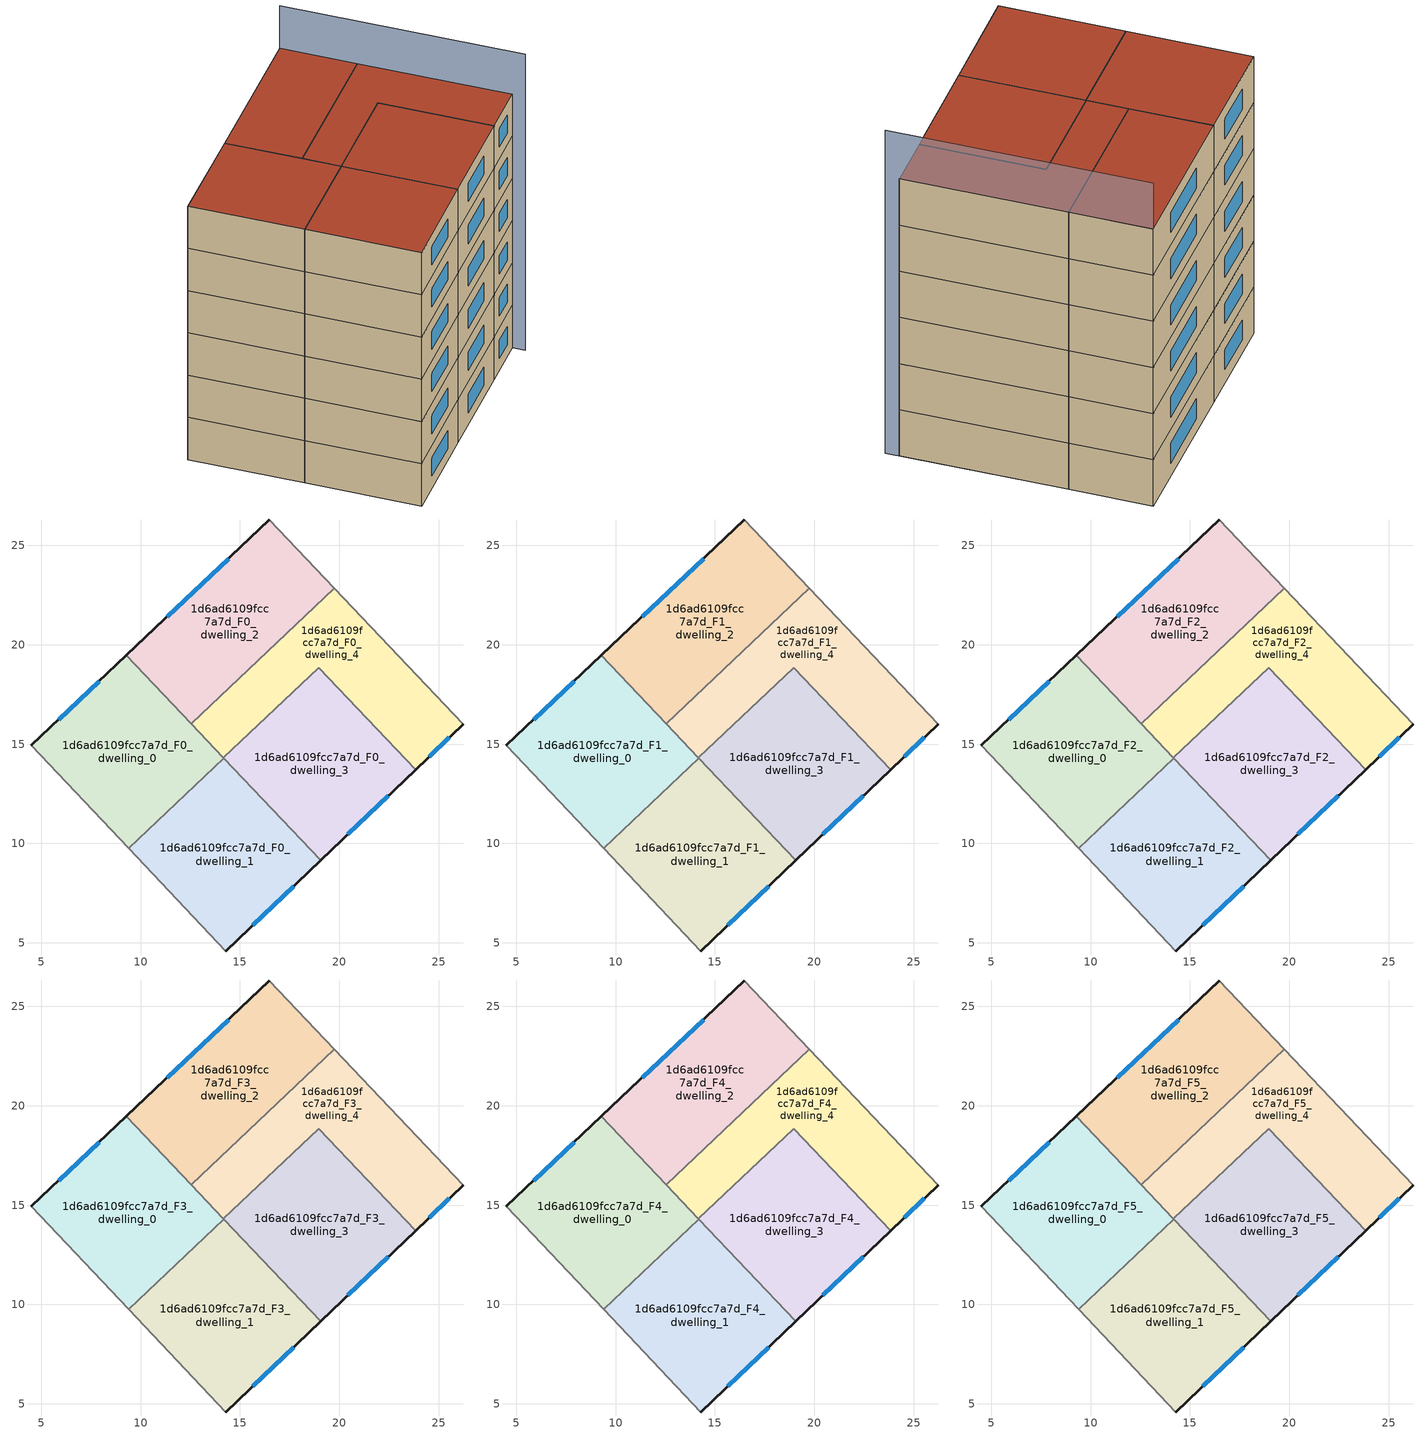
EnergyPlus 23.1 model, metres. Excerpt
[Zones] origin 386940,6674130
1d6ad6109fcc7a7d_F0_dwelling_0
 floor ground (EU_floor_Construction): 9.29,19.46 14.18,14.3 9.4,9.76 4.51,14.93 z0
 wall outside (EU_wall_Construction): 9.29,19.46 4.51,14.93 z0:3
 wall adiabatic (EU_wall_Construction): 4.51,14.93 9.4,9.76 z0:3
 wall to 1d6ad6109fcc7a7d_F0_dwelling_2 (EU_wall_Construction): 12.54,16.03 9.29,19.46 z0:3
 wall to 1d6ad6109fcc7a7d_F0_dwelling_1 (EU_wall_Construction): 9.4,9.76 14.18,14.3 z0:3
 wall to 1d6ad6109fcc7a7d_F0_dwelling_4 (EU_wall_Construction): 14.17,14.31 12.54,16.03 z0:3
 wall to 1d6ad6109fcc7a7d_F0_dwelling_3 (EU_wall_Construction): 14.18,14.3 14.17,14.31 z0:3
 window (EU_Window_Construction): 7.92,18.17 5.87,16.23 z0.86:2.14
1d6ad6109fcc7a7d_F0_dwelling_1
 floor ground (EU_floor_Construction): 14.18,14.3 19.06,9.15 14.29,4.59 9.4,9.76 z0
 wall outside (EU_wall_Construction): 14.29,4.59 19.06,9.15 z0:3
 wall adiabatic (EU_wall_Construction): 9.4,9.76 14.29,4.59 z0:3
 wall to 1d6ad6109fcc7a7d_F0_dwelling_3 (EU_wall_Construction): 19.06,9.15 14.18,14.3 z0:3
 window (EU_Window_Construction): 15.65,5.89 17.7,7.84 z0.86:2.14
1d6ad6109fcc7a7d_F0_dwelling_2
 floor ground (EU_floor_Construction): 16.48,26.28 19.74,22.85 12.54,16.03 9.29,19.46 z0
 wall outside (EU_wall_Construction): 16.48,26.28 9.29,19.46 z0:3
 wall adiabatic (EU_wall_Construction): 19.74,22.85 16.48,26.28 z0:3
 wall to 1d6ad6109fcc7a7d_F0_dwelling_4 (EU_wall_Construction): 12.54,16.03 19.74,22.85 z0:3
 window (EU_Window_Construction): 14.43,24.33 11.34,21.41 z0.86:2.14
1d6ad6109fcc7a7d_F0_dwelling_3
 floor ground (EU_floor_Construction): 18.96,18.85 23.84,13.71 19.06,9.15 14.17,14.31 z0
 wall outside (EU_wall_Construction): 19.06,9.15 23.84,13.71 z0:3
 wall to 1d6ad6109fcc7a7d_F0_dwelling_4 (EU_wall_Construction): 23.84,13.71 18.96,18.85 14.17,14.31 z0:3
 window (EU_Window_Construction): 20.43,10.45 22.47,12.41 z0.86:2.14
1d6ad6109fcc7a7d_F0_dwelling_4
 floor ground (EU_floor_Construction): 19.74,22.85 26.23,16 23.84,13.71 18.96,18.85 14.17,14.31 12.54,16.03 z0
 wall outside (EU_wall_Construction): 23.84,13.71 26.23,16 z0:3
 wall adiabatic (EU_wall_Construction): 26.23,16 19.74,22.85 z0:3
 window (EU_Window_Construction): 24.52,14.36 25.54,15.34 z0.86:2.14
1d6ad6109fcc7a7d_F1_dwelling_0
 floor to 1d6ad6109fcc7a7d_F0_dwelling_0 (EU_floor_Construction): 9.29,19.46 14.18,14.3 9.4,9.76 4.51,14.93 z3
 wall outside (EU_wall_Construction): 9.29,19.46 4.51,14.93 z3:6
 wall adiabatic (EU_wall_Construction): 4.51,14.93 9.4,9.76 z3:6
 wall to 1d6ad6109fcc7a7d_F1_dwelling_2 (EU_wall_Construction): 12.54,16.03 9.29,19.46 z3:6
 wall to 1d6ad6109fcc7a7d_F1_dwelling_1 (EU_wall_Construction): 9.4,9.76 14.18,14.3 z3:6
 wall to 1d6ad6109fcc7a7d_F1_dwelling_4 (EU_wall_Construction): 14.17,14.31 12.54,16.03 z3:6
 wall to 1d6ad6109fcc7a7d_F1_dwelling_3 (EU_wall_Construction): 14.18,14.3 14.17,14.31 z3:6
 window (EU_Window_Construction): 7.92,18.17 5.87,16.23 z3.86:5.14
1d6ad6109fcc7a7d_F1_dwelling_1
 floor to 1d6ad6109fcc7a7d_F0_dwelling_1 (EU_floor_Construction): 14.18,14.3 19.06,9.15 14.29,4.59 9.4,9.76 z3
 wall outside (EU_wall_Construction): 14.29,4.59 19.06,9.15 z3:6
 wall adiabatic (EU_wall_Construction): 9.4,9.76 14.29,4.59 z3:6
 wall to 1d6ad6109fcc7a7d_F1_dwelling_3 (EU_wall_Construction): 19.06,9.15 14.18,14.3 z3:6
 window (EU_Window_Construction): 15.65,5.89 17.7,7.84 z3.86:5.14
1d6ad6109fcc7a7d_F1_dwelling_2
 floor to 1d6ad6109fcc7a7d_F0_dwelling_2 (EU_floor_Construction): 16.48,26.28 19.74,22.85 12.54,16.03 9.29,19.46 z3
 wall outside (EU_wall_Construction): 16.48,26.28 9.29,19.46 z3:6
 wall adiabatic (EU_wall_Construction): 19.74,22.85 16.48,26.28 z3:6
 wall to 1d6ad6109fcc7a7d_F1_dwelling_4 (EU_wall_Construction): 12.54,16.03 19.74,22.85 z3:6
 window (EU_Window_Construction): 14.43,24.33 11.34,21.41 z3.86:5.14
1d6ad6109fcc7a7d_F1_dwelling_3
 floor to 1d6ad6109fcc7a7d_F0_dwelling_3 (EU_floor_Construction): 18.96,18.85 23.84,13.71 19.06,9.15 14.17,14.31 z3
 wall outside (EU_wall_Construction): 19.06,9.15 23.84,13.71 z3:6
 wall to 1d6ad6109fcc7a7d_F1_dwelling_4 (EU_wall_Construction): 23.84,13.71 18.96,18.85 14.17,14.31 z3:6
 window (EU_Window_Construction): 20.43,10.45 22.47,12.41 z3.86:5.14
1d6ad6109fcc7a7d_F1_dwelling_4
 floor to 1d6ad6109fcc7a7d_F0_dwelling_4 (EU_floor_Construction): 19.74,22.85 26.23,16 23.84,13.71 18.96,18.85 14.17,14.31 12.54,16.03 z3
 wall outside (EU_wall_Construction): 23.84,13.71 26.23,16 z3:6
 wall adiabatic (EU_wall_Construction): 26.23,16 19.74,22.85 z3:6
 window (EU_Window_Construction): 24.52,14.36 25.54,15.34 z3.86:5.14
1d6ad6109fcc7a7d_F2_dwelling_0
 floor to 1d6ad6109fcc7a7d_F1_dwelling_0 (EU_floor_Construction): 9.29,19.46 14.18,14.3 9.4,9.76 4.51,14.93 z6
 wall outside (EU_wall_Construction): 9.29,19.46 4.51,14.93 z6:9
 wall adiabatic (EU_wall_Construction): 4.51,14.93 9.4,9.76 z6:9
 wall to 1d6ad6109fcc7a7d_F2_dwelling_2 (EU_wall_Construction): 12.54,16.03 9.29,19.46 z6:9
 wall to 1d6ad6109fcc7a7d_F2_dwelling_1 (EU_wall_Construction): 9.4,9.76 14.18,14.3 z6:9
 wall to 1d6ad6109fcc7a7d_F2_dwelling_4 (EU_wall_Construction): 14.17,14.31 12.54,16.03 z6:9
 wall to 1d6ad6109fcc7a7d_F2_dwelling_3 (EU_wall_Construction): 14.18,14.3 14.17,14.31 z6:9
 window (EU_Window_Construction): 7.92,18.17 5.87,16.23 z6.86:8.14
1d6ad6109fcc7a7d_F2_dwelling_1
 floor to 1d6ad6109fcc7a7d_F1_dwelling_1 (EU_floor_Construction): 14.18,14.3 19.06,9.15 14.29,4.59 9.4,9.76 z6
 wall outside (EU_wall_Construction): 14.29,4.59 19.06,9.15 z6:9
 wall adiabatic (EU_wall_Construction): 9.4,9.76 14.29,4.59 z6:9
 wall to 1d6ad6109fcc7a7d_F2_dwelling_3 (EU_wall_Construction): 19.06,9.15 14.18,14.3 z6:9
 window (EU_Window_Construction): 15.65,5.89 17.7,7.84 z6.86:8.14
1d6ad6109fcc7a7d_F2_dwelling_2
 floor to 1d6ad6109fcc7a7d_F1_dwelling_2 (EU_floor_Construction): 16.48,26.28 19.74,22.85 12.54,16.03 9.29,19.46 z6
 wall outside (EU_wall_Construction): 16.48,26.28 9.29,19.46 z6:9
 wall adiabatic (EU_wall_Construction): 19.74,22.85 16.48,26.28 z6:9
 wall to 1d6ad6109fcc7a7d_F2_dwelling_4 (EU_wall_Construction): 12.54,16.03 19.74,22.85 z6:9
 window (EU_Window_Construction): 14.43,24.33 11.34,21.41 z6.86:8.14
1d6ad6109fcc7a7d_F2_dwelling_3
 floor to 1d6ad6109fcc7a7d_F1_dwelling_3 (EU_floor_Construction): 18.96,18.85 23.84,13.71 19.06,9.15 14.17,14.31 z6
 wall outside (EU_wall_Construction): 19.06,9.15 23.84,13.71 z6:9
 wall to 1d6ad6109fcc7a7d_F2_dwelling_4 (EU_wall_Construction): 23.84,13.71 18.96,18.85 14.17,14.31 z6:9
 window (EU_Window_Construction): 20.43,10.45 22.47,12.41 z6.86:8.14
1d6ad6109fcc7a7d_F2_dwelling_4
 floor to 1d6ad6109fcc7a7d_F1_dwelling_4 (EU_floor_Construction): 19.74,22.85 26.23,16 23.84,13.71 18.96,18.85 14.17,14.31 12.54,16.03 z6
 wall outside (EU_wall_Construction): 23.84,13.71 26.23,16 z6:9
 wall adiabatic (EU_wall_Construction): 26.23,16 19.74,22.85 z6:9
 window (EU_Window_Construction): 24.52,14.36 25.54,15.34 z6.86:8.14
1d6ad6109fcc7a7d_F3_dwelling_0
 floor to 1d6ad6109fcc7a7d_F2_dwelling_0 (EU_floor_Construction): 9.29,19.46 14.18,14.3 9.4,9.76 4.51,14.93 z9
 wall outside (EU_wall_Construction): 9.29,19.46 4.51,14.93 z9:12
 wall adiabatic (EU_wall_Construction): 4.51,14.93 9.4,9.76 z9:12
 wall to 1d6ad6109fcc7a7d_F3_dwelling_2 (EU_wall_Construction): 12.54,16.03 9.29,19.46 z9:12
 wall to 1d6ad6109fcc7a7d_F3_dwelling_1 (EU_wall_Construction): 9.4,9.76 14.18,14.3 z9:12
 wall to 1d6ad6109fcc7a7d_F3_dwelling_4 (EU_wall_Construction): 14.17,14.31 12.54,16.03 z9:12
 wall to 1d6ad6109fcc7a7d_F3_dwelling_3 (EU_wall_Construction): 14.18,14.3 14.17,14.31 z9:12
 window (EU_Window_Construction): 7.92,18.17 5.87,16.23 z9.86:11.14
1d6ad6109fcc7a7d_F3_dwelling_1
 floor to 1d6ad6109fcc7a7d_F2_dwelling_1 (EU_floor_Construction): 14.18,14.3 19.06,9.15 14.29,4.59 9.4,9.76 z9
 wall outside (EU_wall_Construction): 14.29,4.59 19.06,9.15 z9:12
 wall adiabatic (EU_wall_Construction): 9.4,9.76 14.29,4.59 z9:12
 wall to 1d6ad6109fcc7a7d_F3_dwelling_3 (EU_wall_Construction): 19.06,9.15 14.18,14.3 z9:12
 window (EU_Window_Construction): 15.65,5.89 17.7,7.84 z9.86:11.14
1d6ad6109fcc7a7d_F3_dwelling_2
 floor to 1d6ad6109fcc7a7d_F2_dwelling_2 (EU_floor_Construction): 16.48,26.28 19.74,22.85 12.54,16.03 9.29,19.46 z9
 wall outside (EU_wall_Construction): 16.48,26.28 9.29,19.46 z9:12
 wall adiabatic (EU_wall_Construction): 19.74,22.85 16.48,26.28 z9:12
 wall to 1d6ad6109fcc7a7d_F3_dwelling_4 (EU_wall_Construction): 12.54,16.03 19.74,22.85 z9:12
 window (EU_Window_Construction): 14.43,24.33 11.34,21.41 z9.86:11.14
1d6ad6109fcc7a7d_F3_dwelling_3
 floor to 1d6ad6109fcc7a7d_F2_dwelling_3 (EU_floor_Construction): 18.96,18.85 23.84,13.71 19.06,9.15 14.17,14.31 z9
 wall outside (EU_wall_Construction): 19.06,9.15 23.84,13.71 z9:12
 wall to 1d6ad6109fcc7a7d_F3_dwelling_4 (EU_wall_Construction): 23.84,13.71 18.96,18.85 14.17,14.31 z9:12
 window (EU_Window_Construction): 20.43,10.45 22.47,12.41 z9.86:11.14
1d6ad6109fcc7a7d_F3_dwelling_4
 floor to 1d6ad6109fcc7a7d_F2_dwelling_4 (EU_floor_Construction): 19.74,22.85 26.23,16 23.84,13.71 18.96,18.85 14.17,14.31 12.54,16.03 z9
 wall outside (EU_wall_Construction): 23.84,13.71 26.23,16 z9:12
 wall adiabatic (EU_wall_Construction): 26.23,16 19.74,22.85 z9:12
 window (EU_Window_Construction): 24.52,14.36 25.54,15.34 z9.86:11.14
1d6ad6109fcc7a7d_F4_dwelling_0
 floor to 1d6ad6109fcc7a7d_F3_dwelling_0 (EU_floor_Construction): 9.29,19.46 14.18,14.3 9.4,9.76 4.51,14.93 z12
 wall outside (EU_wall_Construction): 9.29,19.46 4.51,14.93 z12:15
 wall adiabatic (EU_wall_Construction): 4.51,14.93 9.4,9.76 z12:15
 wall to 1d6ad6109fcc7a7d_F4_dwelling_2 (EU_wall_Construction): 12.54,16.03 9.29,19.46 z12:15
 wall to 1d6ad6109fcc7a7d_F4_dwelling_1 (EU_wall_Construction): 9.4,9.76 14.18,14.3 z12:15
 wall to 1d6ad6109fcc7a7d_F4_dwelling_4 (EU_wall_Construction): 14.17,14.31 12.54,16.03 z12:15
 wall to 1d6ad6109fcc7a7d_F4_dwelling_3 (EU_wall_Construction): 14.18,14.3 14.17,14.31 z12:15
 window (EU_Window_Construction): 7.92,18.17 5.87,16.23 z12.86:14.14
1d6ad6109fcc7a7d_F4_dwelling_1
 floor to 1d6ad6109fcc7a7d_F3_dwelling_1 (EU_floor_Construction): 14.18,14.3 19.06,9.15 14.29,4.59 9.4,9.76 z12
 wall outside (EU_wall_Construction): 14.29,4.59 19.06,9.15 z12:15
 wall adiabatic (EU_wall_Construction): 9.4,9.76 14.29,4.59 z12:15
 wall to 1d6ad6109fcc7a7d_F4_dwelling_3 (EU_wall_Construction): 19.06,9.15 14.18,14.3 z12:15
 window (EU_Window_Construction): 15.65,5.89 17.7,7.84 z12.86:14.14
1d6ad6109fcc7a7d_F4_dwelling_2
 floor to 1d6ad6109fcc7a7d_F3_dwelling_2 (EU_floor_Construction): 16.48,26.28 19.74,22.85 12.54,16.03 9.29,19.46 z12
 wall outside (EU_wall_Construction): 16.48,26.28 9.29,19.46 z12:15
 wall adiabatic (EU_wall_Construction): 19.74,22.85 16.48,26.28 z12:15
 wall to 1d6ad6109fcc7a7d_F4_dwelling_4 (EU_wall_Construction): 12.54,16.03 19.74,22.85 z12:15
 window (EU_Window_Construction): 14.43,24.33 11.34,21.41 z12.86:14.14
1d6ad6109fcc7a7d_F4_dwelling_3
 floor to 1d6ad6109fcc7a7d_F3_dwelling_3 (EU_floor_Construction): 18.96,18.85 23.84,13.71 19.06,9.15 14.17,14.31 z12
 wall outside (EU_wall_Construction): 19.06,9.15 23.84,13.71 z12:15
 wall to 1d6ad6109fcc7a7d_F4_dwelling_4 (EU_wall_Construction): 23.84,13.71 18.96,18.85 14.17,14.31 z12:15
 window (EU_Window_Construction): 20.43,10.45 22.47,12.41 z12.86:14.14
1d6ad6109fcc7a7d_F4_dwelling_4
 floor to 1d6ad6109fcc7a7d_F3_dwelling_4 (EU_floor_Construction): 19.74,22.85 26.23,16 23.84,13.71 18.96,18.85 14.17,14.31 12.54,16.03 z12
 wall outside (EU_wall_Construction): 23.84,13.71 26.23,16 z12:15
 wall adiabatic (EU_wall_Construction): 26.23,16 19.74,22.85 z12:15
 window (EU_Window_Construction): 24.52,14.36 25.54,15.34 z12.86:14.14
1d6ad6109fcc7a7d_F5_dwelling_0
 floor to 1d6ad6109fcc7a7d_F4_dwelling_0 (EU_floor_Construction): 9.29,19.46 14.18,14.3 9.4,9.76 4.51,14.93 z15
 wall outside (EU_wall_Construction): 9.29,19.46 4.51,14.93 z15:18
 wall adiabatic (EU_wall_Construction): 4.51,14.93 9.4,9.76 z15:18
 wall to 1d6ad6109fcc7a7d_F5_dwelling_2 (EU_wall_Construction): 12.54,16.03 9.29,19.46 z15:18
 wall to 1d6ad6109fcc7a7d_F5_dwelling_1 (EU_wall_Construction): 9.4,9.76 14.18,14.3 z15:18
 wall to 1d6ad6109fcc7a7d_F5_dwelling_4 (EU_wall_Construction): 14.17,14.31 12.54,16.03 z15:18
 wall to 1d6ad6109fcc7a7d_F5_dwelling_3 (EU_wall_Construction): 14.18,14.3 14.17,14.31 z15:18
 window (EU_Window_Construction): 7.92,18.17 5.87,16.23 z15.86:17.14
 roof outside (EU_roof_Construction): 14.18,14.3 9.29,19.46 4.51,14.93 9.4,9.76 z18
1d6ad6109fcc7a7d_F5_dwelling_1
 floor to 1d6ad6109fcc7a7d_F4_dwelling_1 (EU_floor_Construction): 14.18,14.3 19.06,9.15 14.29,4.59 9.4,9.76 z15
 wall outside (EU_wall_Construction): 14.29,4.59 19.06,9.15 z15:18
 wall adiabatic (EU_wall_Construction): 9.4,9.76 14.29,4.59 z15:18
 wall to 1d6ad6109fcc7a7d_F5_dwelling_3 (EU_wall_Construction): 19.06,9.15 14.18,14.3 z15:18
 window (EU_Window_Construction): 15.65,5.89 17.7,7.84 z15.86:17.14
 roof outside (EU_roof_Construction): 19.06,9.15 14.18,14.3 9.4,9.76 14.29,4.59 z18
1d6ad6109fcc7a7d_F5_dwelling_2
 floor to 1d6ad6109fcc7a7d_F4_dwelling_2 (EU_floor_Construction): 16.48,26.28 19.74,22.85 12.54,16.03 9.29,19.46 z15
 wall outside (EU_wall_Construction): 16.48,26.28 9.29,19.46 z15:18
 wall adiabatic (EU_wall_Construction): 19.74,22.85 16.48,26.28 z15:18
 wall to 1d6ad6109fcc7a7d_F5_dwelling_4 (EU_wall_Construction): 12.54,16.03 19.74,22.85 z15:18
 window (EU_Window_Construction): 14.43,24.33 11.34,21.41 z15.86:17.14
 roof outside (EU_roof_Construction): 19.74,22.85 16.48,26.28 9.29,19.46 12.54,16.03 z18
1d6ad6109fcc7a7d_F5_dwelling_3
 floor to 1d6ad6109fcc7a7d_F4_dwelling_3 (EU_floor_Construction): 18.96,18.85 23.84,13.71 19.06,9.15 14.17,14.31 z15
 wall outside (EU_wall_Construction): 19.06,9.15 23.84,13.71 z15:18
 wall to 1d6ad6109fcc7a7d_F5_dwelling_4 (EU_wall_Construction): 23.84,13.71 18.96,18.85 14.17,14.31 z15:18
 window (EU_Window_Construction): 20.43,10.45 22.47,12.41 z15.86:17.14
 roof outside (EU_roof_Construction): 23.84,13.71 18.96,18.85 14.17,14.31 19.06,9.15 z18
1d6ad6109fcc7a7d_F5_dwelling_4
 floor to 1d6ad6109fcc7a7d_F4_dwelling_4 (EU_floor_Construction): 19.74,22.85 26.23,16 23.84,13.71 18.96,18.85 14.17,14.31 12.54,16.03 z15
 wall outside (EU_wall_Construction): 23.84,13.71 26.23,16 z15:18
 wall adiabatic (EU_wall_Construction): 26.23,16 19.74,22.85 z15:18
 window (EU_Window_Construction): 24.52,14.36 25.54,15.34 z15.86:17.14
 roof outside (EU_roof_Construction): 26.23,16 19.74,22.85 12.54,16.03 14.17,14.31 18.96,18.85 23.84,13.71 z18
shading: 26.76,15.43 16.48,26.28 z0:21
[Building]
EU S2 Campaign: North Axis=0; Terrain=City; Solar Distribution=FullExterior
[Site:Location]
Helsinki-Vantaa.AP: Latitude=60.317; Longitude=24.963; Time Zone=2; Elevation=54.6
[SizingPeriod:WeatherFileDays]
AnnualSizingPeriod: Begin Month=1; Begin Day of Month=1; End Month=12; End Day of Month=31; Day of Week for Start Day=Monday; Use Weather File Daylight Saving Period=No; Use Weather File Rain and Snow Indicators=No
[MATERIAL]
EU_InternalMass_Material: Roughness=MediumRough; Thickness=0.1; Conductivity=1; Density=1800; Specific Heat=900; Thermal Absorptance=0.9; Solar Absorptance=0.7; Visible Absorptance=0.7
[MATERIAL:NOMASS] Roughness=MediumRough; Thermal Absorptance=0.9; Solar Absorptance=0.7; Visible Absorptance=0.7
Name | Thermal Resistance
EU_wall_NoMass | 1.10183
EU_roof_NoMass; EU_floor_NoMass | 1.70606
[WINDOWMATERIAL:SIMPLEGLAZINGSYSTEM]
EU_Window_SimpleGlazing: UFactor=3.11035; Solar Heat Gain Coefficient=0.8; Visible Transmittance=0.8
[CONSTRUCTION]
EU_wall_Construction: EU_wall_NoMass
EU_roof_Construction: EU_roof_NoMass
EU_floor_Construction: EU_floor_NoMass
EU_Window_Construction: EU_Window_SimpleGlazing
EU_InternalMass_Construction: EU_InternalMass_Material
[ZONE] Type=1; Multiplier=1; Ceiling Height=autocalculate; Floor Area=autocalculate; Part of Total Floor Area=Yes
Name | Volume
1d6ad6109fcc7a7d_F0_dwelling_0 | 140.638
1d6ad6109fcc7a7d_F1_dwelling_0; 1d6ad6109fcc7a7d_F2_dwelling_0; 1d6ad6109fcc7a7d_F3_dwelling_0; 1d6ad6109fcc7a7d_F4_dwelling_0; 1d6ad6109fcc7a7d_F5_dwelling_0 | 140.637
1d6ad6109fcc7a7d_F0_dwelling_1; 1d6ad6109fcc7a7d_F1_dwelling_1; 1d6ad6109fcc7a7d_F2_dwelling_1; 1d6ad6109fcc7a7d_F3_dwelling_1; 1d6ad6109fcc7a7d_F4_dwelling_1; 1d6ad6109fcc7a7d_F5_dwelling_1; 1d6ad6109fcc7a7d_F1_dwelling_2; 1d6ad6109fcc7a7d_F2_dwelling_2; 1d6ad6109fcc7a7d_F3_dwelling_2; 1d6ad6109fcc7a7d_F4_dwelling_2; 1d6ad6109fcc7a7d_F5_dwelling_2 | 140.644
1d6ad6109fcc7a7d_F0_dwelling_2 | 140.643
1d6ad6109fcc7a7d_F0_dwelling_3; 1d6ad6109fcc7a7d_F1_dwelling_3; 1d6ad6109fcc7a7d_F2_dwelling_3; 1d6ad6109fcc7a7d_F3_dwelling_3; 1d6ad6109fcc7a7d_F4_dwelling_3; 1d6ad6109fcc7a7d_F5_dwelling_3 | 140.64
1d6ad6109fcc7a7d_F0_dwelling_4; 1d6ad6109fcc7a7d_F1_dwelling_4; 1d6ad6109fcc7a7d_F2_dwelling_4; 1d6ad6109fcc7a7d_F3_dwelling_4; 1d6ad6109fcc7a7d_F4_dwelling_4; 1d6ad6109fcc7a7d_F5_dwelling_4 | 140.624
[INTERNALMASS] Construction=EU_InternalMass_Construction
Name | Zone or ZoneList | Surface Area
1d6ad6109fcc7a7d_F0_dwelling_0_EU_InternalMass | 1d6ad6109fcc7a7d_F0_dwelling_0 | 46.8788
1d6ad6109fcc7a7d_F0_dwelling_1_EU_InternalMass | 1d6ad6109fcc7a7d_F0_dwelling_1 | 46.8835
1d6ad6109fcc7a7d_F0_dwelling_2_EU_InternalMass | 1d6ad6109fcc7a7d_F0_dwelling_2 | 46.8782
1d6ad6109fcc7a7d_F0_dwelling_3_EU_InternalMass | 1d6ad6109fcc7a7d_F0_dwelling_3 | 46.8814
1d6ad6109fcc7a7d_F0_dwelling_4_EU_InternalMass | 1d6ad6109fcc7a7d_F0_dwelling_4 | 46.8746
1d6ad6109fcc7a7d_F1_dwelling_0_EU_InternalMass | 1d6ad6109fcc7a7d_F1_dwelling_0 | 46.8788
1d6ad6109fcc7a7d_F1_dwelling_1_EU_InternalMass | 1d6ad6109fcc7a7d_F1_dwelling_1 | 46.8835
1d6ad6109fcc7a7d_F1_dwelling_2_EU_InternalMass | 1d6ad6109fcc7a7d_F1_dwelling_2 | 46.8782
1d6ad6109fcc7a7d_F1_dwelling_3_EU_InternalMass | 1d6ad6109fcc7a7d_F1_dwelling_3 | 46.8814
1d6ad6109fcc7a7d_F1_dwelling_4_EU_InternalMass | 1d6ad6109fcc7a7d_F1_dwelling_4 | 46.8746
1d6ad6109fcc7a7d_F2_dwelling_0_EU_InternalMass | 1d6ad6109fcc7a7d_F2_dwelling_0 | 46.8788
1d6ad6109fcc7a7d_F2_dwelling_1_EU_InternalMass | 1d6ad6109fcc7a7d_F2_dwelling_1 | 46.8835
1d6ad6109fcc7a7d_F2_dwelling_2_EU_InternalMass | 1d6ad6109fcc7a7d_F2_dwelling_2 | 46.8782
1d6ad6109fcc7a7d_F2_dwelling_3_EU_InternalMass | 1d6ad6109fcc7a7d_F2_dwelling_3 | 46.8814
1d6ad6109fcc7a7d_F2_dwelling_4_EU_InternalMass | 1d6ad6109fcc7a7d_F2_dwelling_4 | 46.8746
1d6ad6109fcc7a7d_F3_dwelling_0_EU_InternalMass | 1d6ad6109fcc7a7d_F3_dwelling_0 | 46.8788
1d6ad6109fcc7a7d_F3_dwelling_1_EU_InternalMass | 1d6ad6109fcc7a7d_F3_dwelling_1 | 46.8835
1d6ad6109fcc7a7d_F3_dwelling_2_EU_InternalMass | 1d6ad6109fcc7a7d_F3_dwelling_2 | 46.8782
1d6ad6109fcc7a7d_F3_dwelling_3_EU_InternalMass | 1d6ad6109fcc7a7d_F3_dwelling_3 | 46.8814
1d6ad6109fcc7a7d_F3_dwelling_4_EU_InternalMass | 1d6ad6109fcc7a7d_F3_dwelling_4 | 46.8746
1d6ad6109fcc7a7d_F4_dwelling_0_EU_InternalMass | 1d6ad6109fcc7a7d_F4_dwelling_0 | 46.8788
1d6ad6109fcc7a7d_F4_dwelling_1_EU_InternalMass | 1d6ad6109fcc7a7d_F4_dwelling_1 | 46.8835
1d6ad6109fcc7a7d_F4_dwelling_2_EU_InternalMass | 1d6ad6109fcc7a7d_F4_dwelling_2 | 46.8782
1d6ad6109fcc7a7d_F4_dwelling_3_EU_InternalMass | 1d6ad6109fcc7a7d_F4_dwelling_3 | 46.8814
1d6ad6109fcc7a7d_F4_dwelling_4_EU_InternalMass | 1d6ad6109fcc7a7d_F4_dwelling_4 | 46.8746
1d6ad6109fcc7a7d_F5_dwelling_0_EU_InternalMass | 1d6ad6109fcc7a7d_F5_dwelling_0 | 46.8788
1d6ad6109fcc7a7d_F5_dwelling_1_EU_InternalMass | 1d6ad6109fcc7a7d_F5_dwelling_1 | 46.8835
1d6ad6109fcc7a7d_F5_dwelling_2_EU_InternalMass | 1d6ad6109fcc7a7d_F5_dwelling_2 | 46.8782
1d6ad6109fcc7a7d_F5_dwelling_3_EU_InternalMass | 1d6ad6109fcc7a7d_F5_dwelling_3 | 46.8814
1d6ad6109fcc7a7d_F5_dwelling_4_EU_InternalMass | 1d6ad6109fcc7a7d_F5_dwelling_4 | 46.8746
[OTHEREQUIPMENT] Fuel Type=Electricity; Design Level Calculation Method=Watts/Area; Power per Zone Floor Area=1; Fraction Latent=0; Fraction Radiant=0; Fraction Lost=0; Carbon Dioxide Generation Rate=0; EndUse Subcategory=EU_Step8_InternalGains
Name | Zone or ZoneList or Space or SpaceList | Schedule
EU_Step8_InternalGain_1d6ad6109fcc7a7d_F0_dwelling_0_f000 | 1d6ad6109fcc7a7d_F0_dwelling_0 | EU_Step8_GainSchedule_1d6ad6109fcc7a7d_F0_dwelling_0_f000
EU_Step8_InternalGain_1d6ad6109fcc7a7d_F0_dwelling_1_f000 | 1d6ad6109fcc7a7d_F0_dwelling_1 | EU_Step8_GainSchedule_1d6ad6109fcc7a7d_F0_dwelling_1_f000
EU_Step8_InternalGain_1d6ad6109fcc7a7d_F0_dwelling_2_f000 | 1d6ad6109fcc7a7d_F0_dwelling_2 | EU_Step8_GainSchedule_1d6ad6109fcc7a7d_F0_dwelling_2_f000
EU_Step8_InternalGain_1d6ad6109fcc7a7d_F0_dwelling_3_f000 | 1d6ad6109fcc7a7d_F0_dwelling_3 | EU_Step8_GainSchedule_1d6ad6109fcc7a7d_F0_dwelling_3_f000
EU_Step8_InternalGain_1d6ad6109fcc7a7d_F0_dwelling_4_f000 | 1d6ad6109fcc7a7d_F0_dwelling_4 | EU_Step8_GainSchedule_1d6ad6109fcc7a7d_F0_dwelling_4_f000
EU_Step8_InternalGain_1d6ad6109fcc7a7d_F1_dwelling_0_f000 | 1d6ad6109fcc7a7d_F1_dwelling_0 | EU_Step8_GainSchedule_1d6ad6109fcc7a7d_F1_dwelling_0_f000
EU_Step8_InternalGain_1d6ad6109fcc7a7d_F1_dwelling_1_f000 | 1d6ad6109fcc7a7d_F1_dwelling_1 | EU_Step8_GainSchedule_1d6ad6109fcc7a7d_F1_dwelling_1_f000
EU_Step8_InternalGain_1d6ad6109fcc7a7d_F1_dwelling_2_f000 | 1d6ad6109fcc7a7d_F1_dwelling_2 | EU_Step8_GainSchedule_1d6ad6109fcc7a7d_F1_dwelling_2_f000
EU_Step8_InternalGain_1d6ad6109fcc7a7d_F1_dwelling_3_f000 | 1d6ad6109fcc7a7d_F1_dwelling_3 | EU_Step8_GainSchedule_1d6ad6109fcc7a7d_F1_dwelling_3_f000
EU_Step8_InternalGain_1d6ad6109fcc7a7d_F1_dwelling_4_f000 | 1d6ad6109fcc7a7d_F1_dwelling_4 | EU_Step8_GainSchedule_1d6ad6109fcc7a7d_F1_dwelling_4_f000
EU_Step8_InternalGain_1d6ad6109fcc7a7d_F2_dwelling_0_f000 | 1d6ad6109fcc7a7d_F2_dwelling_0 | EU_Step8_GainSchedule_1d6ad6109fcc7a7d_F2_dwelling_0_f000
EU_Step8_InternalGain_1d6ad6109fcc7a7d_F2_dwelling_1_f000 | 1d6ad6109fcc7a7d_F2_dwelling_1 | EU_Step8_GainSchedule_1d6ad6109fcc7a7d_F2_dwelling_1_f000
EU_Step8_InternalGain_1d6ad6109fcc7a7d_F2_dwelling_2_f000 | 1d6ad6109fcc7a7d_F2_dwelling_2 | EU_Step8_GainSchedule_1d6ad6109fcc7a7d_F2_dwelling_2_f000
EU_Step8_InternalGain_1d6ad6109fcc7a7d_F2_dwelling_3_f000 | 1d6ad6109fcc7a7d_F2_dwelling_3 | EU_Step8_GainSchedule_1d6ad6109fcc7a7d_F2_dwelling_3_f000
EU_Step8_InternalGain_1d6ad6109fcc7a7d_F2_dwelling_4_f000 | 1d6ad6109fcc7a7d_F2_dwelling_4 | EU_Step8_GainSchedule_1d6ad6109fcc7a7d_F2_dwelling_4_f000
EU_Step8_InternalGain_1d6ad6109fcc7a7d_F3_dwelling_0_f000 | 1d6ad6109fcc7a7d_F3_dwelling_0 | EU_Step8_GainSchedule_1d6ad6109fcc7a7d_F3_dwelling_0_f000
EU_Step8_InternalGain_1d6ad6109fcc7a7d_F3_dwelling_1_f000 | 1d6ad6109fcc7a7d_F3_dwelling_1 | EU_Step8_GainSchedule_1d6ad6109fcc7a7d_F3_dwelling_1_f000
EU_Step8_InternalGain_1d6ad6109fcc7a7d_F3_dwelling_2_f000 | 1d6ad6109fcc7a7d_F3_dwelling_2 | EU_Step8_GainSchedule_1d6ad6109fcc7a7d_F3_dwelling_2_f000
EU_Step8_InternalGain_1d6ad6109fcc7a7d_F3_dwelling_3_f000 | 1d6ad6109fcc7a7d_F3_dwelling_3 | EU_Step8_GainSchedule_1d6ad6109fcc7a7d_F3_dwelling_3_f000
EU_Step8_InternalGain_1d6ad6109fcc7a7d_F3_dwelling_4_f000 | 1d6ad6109fcc7a7d_F3_dwelling_4 | EU_Step8_GainSchedule_1d6ad6109fcc7a7d_F3_dwelling_4_f000
EU_Step8_InternalGain_1d6ad6109fcc7a7d_F4_dwelling_0_f000 | 1d6ad6109fcc7a7d_F4_dwelling_0 | EU_Step8_GainSchedule_1d6ad6109fcc7a7d_F4_dwelling_0_f000
EU_Step8_InternalGain_1d6ad6109fcc7a7d_F4_dwelling_1_f000 | 1d6ad6109fcc7a7d_F4_dwelling_1 | EU_Step8_GainSchedule_1d6ad6109fcc7a7d_F4_dwelling_1_f000
EU_Step8_InternalGain_1d6ad6109fcc7a7d_F4_dwelling_2_f000 | 1d6ad6109fcc7a7d_F4_dwelling_2 | EU_Step8_GainSchedule_1d6ad6109fcc7a7d_F4_dwelling_2_f000
EU_Step8_InternalGain_1d6ad6109fcc7a7d_F4_dwelling_3_f000 | 1d6ad6109fcc7a7d_F4_dwelling_3 | EU_Step8_GainSchedule_1d6ad6109fcc7a7d_F4_dwelling_3_f000
EU_Step8_InternalGain_1d6ad6109fcc7a7d_F4_dwelling_4_f000 | 1d6ad6109fcc7a7d_F4_dwelling_4 | EU_Step8_GainSchedule_1d6ad6109fcc7a7d_F4_dwelling_4_f000
EU_Step8_InternalGain_1d6ad6109fcc7a7d_F5_dwelling_0_f000 | 1d6ad6109fcc7a7d_F5_dwelling_0 | EU_Step8_GainSchedule_1d6ad6109fcc7a7d_F5_dwelling_0_f000
EU_Step8_InternalGain_1d6ad6109fcc7a7d_F5_dwelling_1_f000 | 1d6ad6109fcc7a7d_F5_dwelling_1 | EU_Step8_GainSchedule_1d6ad6109fcc7a7d_F5_dwelling_1_f000
EU_Step8_InternalGain_1d6ad6109fcc7a7d_F5_dwelling_2_f000 | 1d6ad6109fcc7a7d_F5_dwelling_2 | EU_Step8_GainSchedule_1d6ad6109fcc7a7d_F5_dwelling_2_f000
EU_Step8_InternalGain_1d6ad6109fcc7a7d_F5_dwelling_3_f000 | 1d6ad6109fcc7a7d_F5_dwelling_3 | EU_Step8_GainSchedule_1d6ad6109fcc7a7d_F5_dwelling_3_f000
EU_Step8_InternalGain_1d6ad6109fcc7a7d_F5_dwelling_4_f000 | 1d6ad6109fcc7a7d_F5_dwelling_4 | EU_Step8_GainSchedule_1d6ad6109fcc7a7d_F5_dwelling_4_f000
[ZONEVENTILATION:DESIGNFLOWRATE] Schedule=EU_AlwaysOn; Design Flow Rate Calculation Method=AirChanges/Hour; Air Changes per Hour=0.756316; Ventilation Type=Natural; Fan Pressure Rise=0; Fan Total Efficiency=1; Constant Term Coefficient=1; Temperature Term Coefficient=0; Velocity Term Coefficient=0; Velocity Squared Term Coefficient=0; Minimum Indoor Temperature=-100; Maximum Indoor Temperature=100; Delta Temperature=-100; Minimum Outdoor Temperature=-100; Maximum Outdoor Temperature=100; Maximum Wind Speed=40
Name | Zone or ZoneList or Space or SpaceList
EU_ConstantAir_1d6ad6109fcc7a7d_F0_dwelling_0 | 1d6ad6109fcc7a7d_F0_dwelling_0
EU_ConstantAir_1d6ad6109fcc7a7d_F0_dwelling_1 | 1d6ad6109fcc7a7d_F0_dwelling_1
EU_ConstantAir_1d6ad6109fcc7a7d_F0_dwelling_2 | 1d6ad6109fcc7a7d_F0_dwelling_2
EU_ConstantAir_1d6ad6109fcc7a7d_F0_dwelling_3 | 1d6ad6109fcc7a7d_F0_dwelling_3
EU_ConstantAir_1d6ad6109fcc7a7d_F0_dwelling_4 | 1d6ad6109fcc7a7d_F0_dwelling_4
EU_ConstantAir_1d6ad6109fcc7a7d_F1_dwelling_0 | 1d6ad6109fcc7a7d_F1_dwelling_0
EU_ConstantAir_1d6ad6109fcc7a7d_F1_dwelling_1 | 1d6ad6109fcc7a7d_F1_dwelling_1
EU_ConstantAir_1d6ad6109fcc7a7d_F1_dwelling_2 | 1d6ad6109fcc7a7d_F1_dwelling_2
EU_ConstantAir_1d6ad6109fcc7a7d_F1_dwelling_3 | 1d6ad6109fcc7a7d_F1_dwelling_3
EU_ConstantAir_1d6ad6109fcc7a7d_F1_dwelling_4 | 1d6ad6109fcc7a7d_F1_dwelling_4
EU_ConstantAir_1d6ad6109fcc7a7d_F2_dwelling_0 | 1d6ad6109fcc7a7d_F2_dwelling_0
EU_ConstantAir_1d6ad6109fcc7a7d_F2_dwelling_1 | 1d6ad6109fcc7a7d_F2_dwelling_1
EU_ConstantAir_1d6ad6109fcc7a7d_F2_dwelling_2 | 1d6ad6109fcc7a7d_F2_dwelling_2
EU_ConstantAir_1d6ad6109fcc7a7d_F2_dwelling_3 | 1d6ad6109fcc7a7d_F2_dwelling_3
EU_ConstantAir_1d6ad6109fcc7a7d_F2_dwelling_4 | 1d6ad6109fcc7a7d_F2_dwelling_4
EU_ConstantAir_1d6ad6109fcc7a7d_F3_dwelling_0 | 1d6ad6109fcc7a7d_F3_dwelling_0
EU_ConstantAir_1d6ad6109fcc7a7d_F3_dwelling_1 | 1d6ad6109fcc7a7d_F3_dwelling_1
EU_ConstantAir_1d6ad6109fcc7a7d_F3_dwelling_2 | 1d6ad6109fcc7a7d_F3_dwelling_2
EU_ConstantAir_1d6ad6109fcc7a7d_F3_dwelling_3 | 1d6ad6109fcc7a7d_F3_dwelling_3
EU_ConstantAir_1d6ad6109fcc7a7d_F3_dwelling_4 | 1d6ad6109fcc7a7d_F3_dwelling_4
EU_ConstantAir_1d6ad6109fcc7a7d_F4_dwelling_0 | 1d6ad6109fcc7a7d_F4_dwelling_0
EU_ConstantAir_1d6ad6109fcc7a7d_F4_dwelling_1 | 1d6ad6109fcc7a7d_F4_dwelling_1
EU_ConstantAir_1d6ad6109fcc7a7d_F4_dwelling_2 | 1d6ad6109fcc7a7d_F4_dwelling_2
EU_ConstantAir_1d6ad6109fcc7a7d_F4_dwelling_3 | 1d6ad6109fcc7a7d_F4_dwelling_3
EU_ConstantAir_1d6ad6109fcc7a7d_F4_dwelling_4 | 1d6ad6109fcc7a7d_F4_dwelling_4
EU_ConstantAir_1d6ad6109fcc7a7d_F5_dwelling_0 | 1d6ad6109fcc7a7d_F5_dwelling_0
EU_ConstantAir_1d6ad6109fcc7a7d_F5_dwelling_1 | 1d6ad6109fcc7a7d_F5_dwelling_1
EU_ConstantAir_1d6ad6109fcc7a7d_F5_dwelling_2 | 1d6ad6109fcc7a7d_F5_dwelling_2
EU_ConstantAir_1d6ad6109fcc7a7d_F5_dwelling_3 | 1d6ad6109fcc7a7d_F5_dwelling_3
EU_ConstantAir_1d6ad6109fcc7a7d_F5_dwelling_4 | 1d6ad6109fcc7a7d_F5_dwelling_4
[HVACTEMPLATE:THERMOSTAT] Constant Heating Setpoint=20; Constant Cooling Setpoint=50
EU_HeatOnly_1d6ad6109fcc7a7d_F0_dwelling_0; EU_HeatOnly_1d6ad6109fcc7a7d_F0_dwelling_1; EU_HeatOnly_1d6ad6109fcc7a7d_F0_dwelling_2; EU_HeatOnly_1d6ad6109fcc7a7d_F0_dwelling_3; EU_HeatOnly_1d6ad6109fcc7a7d_F0_dwelling_4; EU_HeatOnly_1d6ad6109fcc7a7d_F1_dwelling_0; EU_HeatOnly_1d6ad6109fcc7a7d_F1_dwelling_1; EU_HeatOnly_1d6ad6109fcc7a7d_F1_dwelling_2; EU_HeatOnly_1d6ad6109fcc7a7d_F1_dwelling_3; EU_HeatOnly_1d6ad6109fcc7a7d_F1_dwelling_4; EU_HeatOnly_1d6ad6109fcc7a7d_F2_dwelling_0; EU_HeatOnly_1d6ad6109fcc7a7d_F2_dwelling_1; EU_HeatOnly_1d6ad6109fcc7a7d_F2_dwelling_2; EU_HeatOnly_1d6ad6109fcc7a7d_F2_dwelling_3; EU_HeatOnly_1d6ad6109fcc7a7d_F2_dwelling_4; EU_HeatOnly_1d6ad6109fcc7a7d_F3_dwelling_0; EU_HeatOnly_1d6ad6109fcc7a7d_F3_dwelling_1; EU_HeatOnly_1d6ad6109fcc7a7d_F3_dwelling_2; EU_HeatOnly_1d6ad6109fcc7a7d_F3_dwelling_3; EU_HeatOnly_1d6ad6109fcc7a7d_F3_dwelling_4; EU_HeatOnly_1d6ad6109fcc7a7d_F4_dwelling_0; EU_HeatOnly_1d6ad6109fcc7a7d_F4_dwelling_1; EU_HeatOnly_1d6ad6109fcc7a7d_F4_dwelling_2; EU_HeatOnly_1d6ad6109fcc7a7d_F4_dwelling_3; EU_HeatOnly_1d6ad6109fcc7a7d_F4_dwelling_4; EU_HeatOnly_1d6ad6109fcc7a7d_F5_dwelling_0; EU_HeatOnly_1d6ad6109fcc7a7d_F5_dwelling_1; EU_HeatOnly_1d6ad6109fcc7a7d_F5_dwelling_2; EU_HeatOnly_1d6ad6109fcc7a7d_F5_dwelling_3; EU_HeatOnly_1d6ad6109fcc7a7d_F5_dwelling_4
[HVACTEMPLATE:ZONE:IDEALLOADSAIRSYSTEM] System Availability Schedule=EU_AlwaysOn; Maximum Heating Supply Air Temperature=50; Minimum Cooling Supply Air Temperature=13; Maximum Heating Supply Air Humidity Ratio=0.0156; Minimum Cooling Supply Air Humidity Ratio=0.0077; Heating Limit=NoLimit; Cooling Limit=NoLimit; Heating Availability Schedule=EU_AlwaysOn; Cooling Availability Schedule=EU_CoolingOff; Dehumidification Control Type=ConstantSensibleHeatRatio; Cooling Sensible Heat Ratio=0.7; Dehumidification Setpoint=60; Humidification Control Type=None; Humidification Setpoint=30; Outdoor Air Method=None; Outdoor Air Flow Rate per Person=0.00944; Outdoor Air Flow Rate per Zone Floor Area=0; Outdoor Air Flow Rate per Zone=0; Demand Controlled Ventilation Type=None; Outdoor Air Economizer Type=NoEconomizer; Heat Recovery Type=None; Sensible Heat Recovery Effectiveness=0.7; Latent Heat Recovery Effectiveness=0.65
Name | Template Thermostat
1d6ad6109fcc7a7d_F0_dwelling_0 | EU_HeatOnly_1d6ad6109fcc7a7d_F0_dwelling_0
1d6ad6109fcc7a7d_F0_dwelling_1 | EU_HeatOnly_1d6ad6109fcc7a7d_F0_dwelling_1
1d6ad6109fcc7a7d_F0_dwelling_2 | EU_HeatOnly_1d6ad6109fcc7a7d_F0_dwelling_2
1d6ad6109fcc7a7d_F0_dwelling_3 | EU_HeatOnly_1d6ad6109fcc7a7d_F0_dwelling_3
1d6ad6109fcc7a7d_F0_dwelling_4 | EU_HeatOnly_1d6ad6109fcc7a7d_F0_dwelling_4
1d6ad6109fcc7a7d_F1_dwelling_0 | EU_HeatOnly_1d6ad6109fcc7a7d_F1_dwelling_0
1d6ad6109fcc7a7d_F1_dwelling_1 | EU_HeatOnly_1d6ad6109fcc7a7d_F1_dwelling_1
1d6ad6109fcc7a7d_F1_dwelling_2 | EU_HeatOnly_1d6ad6109fcc7a7d_F1_dwelling_2
1d6ad6109fcc7a7d_F1_dwelling_3 | EU_HeatOnly_1d6ad6109fcc7a7d_F1_dwelling_3
1d6ad6109fcc7a7d_F1_dwelling_4 | EU_HeatOnly_1d6ad6109fcc7a7d_F1_dwelling_4
1d6ad6109fcc7a7d_F2_dwelling_0 | EU_HeatOnly_1d6ad6109fcc7a7d_F2_dwelling_0
1d6ad6109fcc7a7d_F2_dwelling_1 | EU_HeatOnly_1d6ad6109fcc7a7d_F2_dwelling_1
1d6ad6109fcc7a7d_F2_dwelling_2 | EU_HeatOnly_1d6ad6109fcc7a7d_F2_dwelling_2
1d6ad6109fcc7a7d_F2_dwelling_3 | EU_HeatOnly_1d6ad6109fcc7a7d_F2_dwelling_3
1d6ad6109fcc7a7d_F2_dwelling_4 | EU_HeatOnly_1d6ad6109fcc7a7d_F2_dwelling_4
1d6ad6109fcc7a7d_F3_dwelling_0 | EU_HeatOnly_1d6ad6109fcc7a7d_F3_dwelling_0
1d6ad6109fcc7a7d_F3_dwelling_1 | EU_HeatOnly_1d6ad6109fcc7a7d_F3_dwelling_1
1d6ad6109fcc7a7d_F3_dwelling_2 | EU_HeatOnly_1d6ad6109fcc7a7d_F3_dwelling_2
1d6ad6109fcc7a7d_F3_dwelling_3 | EU_HeatOnly_1d6ad6109fcc7a7d_F3_dwelling_3
1d6ad6109fcc7a7d_F3_dwelling_4 | EU_HeatOnly_1d6ad6109fcc7a7d_F3_dwelling_4
1d6ad6109fcc7a7d_F4_dwelling_0 | EU_HeatOnly_1d6ad6109fcc7a7d_F4_dwelling_0
1d6ad6109fcc7a7d_F4_dwelling_1 | EU_HeatOnly_1d6ad6109fcc7a7d_F4_dwelling_1
1d6ad6109fcc7a7d_F4_dwelling_2 | EU_HeatOnly_1d6ad6109fcc7a7d_F4_dwelling_2
1d6ad6109fcc7a7d_F4_dwelling_3 | EU_HeatOnly_1d6ad6109fcc7a7d_F4_dwelling_3
1d6ad6109fcc7a7d_F4_dwelling_4 | EU_HeatOnly_1d6ad6109fcc7a7d_F4_dwelling_4
1d6ad6109fcc7a7d_F5_dwelling_0 | EU_HeatOnly_1d6ad6109fcc7a7d_F5_dwelling_0
1d6ad6109fcc7a7d_F5_dwelling_1 | EU_HeatOnly_1d6ad6109fcc7a7d_F5_dwelling_1
1d6ad6109fcc7a7d_F5_dwelling_2 | EU_HeatOnly_1d6ad6109fcc7a7d_F5_dwelling_2
1d6ad6109fcc7a7d_F5_dwelling_3 | EU_HeatOnly_1d6ad6109fcc7a7d_F5_dwelling_3
1d6ad6109fcc7a7d_F5_dwelling_4 | EU_HeatOnly_1d6ad6109fcc7a7d_F5_dwelling_4
[SIZING:ZONE] Zone Cooling Design Supply Air Temperature Input Method=SupplyAirTemperature; Zone Cooling Design Supply Air Temperature=13; Zone Heating Design Supply Air Temperature Input Method=SupplyAirTemperature; Zone Heating Design Supply Air Temperature=50; Zone Cooling Design Supply Air Humidity Ratio=0.008; Zone Heating Design Supply Air Humidity Ratio=0.008; Cooling Design Air Flow Method=DesignDay; Cooling Design Air Flow Rate=0; Cooling Minimum Air Flow per Zone Floor Area=0.000762; Cooling Minimum Air Flow=0; Cooling Minimum Air Flow Fraction=0.2; Heating Design Air Flow Method=DesignDay; Heating Design Air Flow Rate=0; Heating Maximum Air Flow per Zone Floor Area=0.002032; Heating Maximum Air Flow=0.141576; Heating Maximum Air Flow Fraction=0.3; Account for Dedicated Outdoor Air System=No; Dedicated Outdoor Air System Control Strategy=NeutralSupplyAir; Dedicated Outdoor Air Low Setpoint Temperature for Design=autosize; Dedicated Outdoor Air High Setpoint Temperature for Design=autosize; Zone Load Sizing Method=Sensible Load Only No Latent Load; Zone Latent Cooling Design Supply Air Humidity Ratio Input Method=HumidityRatioDifference; Zone Cooling Design Supply Air Humidity Ratio Difference=0.005; Zone Latent Heating Design Supply Air Humidity Ratio Input Method=HumidityRatioDifference; Zone Humidification Design Supply Air Humidity Ratio Difference=0.005
1d6ad6109fcc7a7d_F0_dwelling_0; 1d6ad6109fcc7a7d_F0_dwelling_1; 1d6ad6109fcc7a7d_F0_dwelling_2; 1d6ad6109fcc7a7d_F0_dwelling_3; 1d6ad6109fcc7a7d_F0_dwelling_4; 1d6ad6109fcc7a7d_F1_dwelling_0; 1d6ad6109fcc7a7d_F1_dwelling_1; 1d6ad6109fcc7a7d_F1_dwelling_2; 1d6ad6109fcc7a7d_F1_dwelling_3; 1d6ad6109fcc7a7d_F1_dwelling_4; 1d6ad6109fcc7a7d_F2_dwelling_0; 1d6ad6109fcc7a7d_F2_dwelling_1; 1d6ad6109fcc7a7d_F2_dwelling_2; 1d6ad6109fcc7a7d_F2_dwelling_3; 1d6ad6109fcc7a7d_F2_dwelling_4; 1d6ad6109fcc7a7d_F3_dwelling_0; 1d6ad6109fcc7a7d_F3_dwelling_1; 1d6ad6109fcc7a7d_F3_dwelling_2; 1d6ad6109fcc7a7d_F3_dwelling_3; 1d6ad6109fcc7a7d_F3_dwelling_4; 1d6ad6109fcc7a7d_F4_dwelling_0; 1d6ad6109fcc7a7d_F4_dwelling_1; 1d6ad6109fcc7a7d_F4_dwelling_2; 1d6ad6109fcc7a7d_F4_dwelling_3; 1d6ad6109fcc7a7d_F4_dwelling_4; 1d6ad6109fcc7a7d_F5_dwelling_0; 1d6ad6109fcc7a7d_F5_dwelling_1; 1d6ad6109fcc7a7d_F5_dwelling_2; 1d6ad6109fcc7a7d_F5_dwelling_3; 1d6ad6109fcc7a7d_F5_dwelling_4
[SCHEDULE:CONSTANT]
Name | Hourly Value
EU_AlwaysOn | 1
EU_CoolingOff | 0
[SCHEDULE:FILE] Column Number=1; Rows to Skip at Top=0; Number of Hours of Data=8760; Column Separator=Comma; Interpolate to Timestep=No; Minutes per Item=60; Adjust Schedule for Daylight Savings=Yes
Name | File
EU_Step8_GainSchedule_1d6ad6109fcc7a7d_F0_dwelling_0_f000 | ../../schedules/1d6ad6109fcc7a7d/1d6ad6109fcc7a7d_F0_dwelling_0_f000_gain.csv
EU_Step8_GainSchedule_1d6ad6109fcc7a7d_F0_dwelling_1_f000 | ../../schedules/1d6ad6109fcc7a7d/1d6ad6109fcc7a7d_F0_dwelling_1_f000_gain.csv
EU_Step8_GainSchedule_1d6ad6109fcc7a7d_F0_dwelling_2_f000 | ../../schedules/1d6ad6109fcc7a7d/1d6ad6109fcc7a7d_F0_dwelling_2_f000_gain.csv
EU_Step8_GainSchedule_1d6ad6109fcc7a7d_F0_dwelling_3_f000 | ../../schedules/1d6ad6109fcc7a7d/1d6ad6109fcc7a7d_F0_dwelling_3_f000_gain.csv
EU_Step8_GainSchedule_1d6ad6109fcc7a7d_F0_dwelling_4_f000 | ../../schedules/1d6ad6109fcc7a7d/1d6ad6109fcc7a7d_F0_dwelling_4_f000_gain.csv
EU_Step8_GainSchedule_1d6ad6109fcc7a7d_F1_dwelling_0_f000 | ../../schedules/1d6ad6109fcc7a7d/1d6ad6109fcc7a7d_F1_dwelling_0_f000_gain.csv
EU_Step8_GainSchedule_1d6ad6109fcc7a7d_F1_dwelling_1_f000 | ../../schedules/1d6ad6109fcc7a7d/1d6ad6109fcc7a7d_F1_dwelling_1_f000_gain.csv
EU_Step8_GainSchedule_1d6ad6109fcc7a7d_F1_dwelling_2_f000 | ../../schedules/1d6ad6109fcc7a7d/1d6ad6109fcc7a7d_F1_dwelling_2_f000_gain.csv
EU_Step8_GainSchedule_1d6ad6109fcc7a7d_F1_dwelling_3_f000 | ../../schedules/1d6ad6109fcc7a7d/1d6ad6109fcc7a7d_F1_dwelling_3_f000_gain.csv
EU_Step8_GainSchedule_1d6ad6109fcc7a7d_F1_dwelling_4_f000 | ../../schedules/1d6ad6109fcc7a7d/1d6ad6109fcc7a7d_F1_dwelling_4_f000_gain.csv
EU_Step8_GainSchedule_1d6ad6109fcc7a7d_F2_dwelling_0_f000 | ../../schedules/1d6ad6109fcc7a7d/1d6ad6109fcc7a7d_F2_dwelling_0_f000_gain.csv
EU_Step8_GainSchedule_1d6ad6109fcc7a7d_F2_dwelling_1_f000 | ../../schedules/1d6ad6109fcc7a7d/1d6ad6109fcc7a7d_F2_dwelling_1_f000_gain.csv
EU_Step8_GainSchedule_1d6ad6109fcc7a7d_F2_dwelling_2_f000 | ../../schedules/1d6ad6109fcc7a7d/1d6ad6109fcc7a7d_F2_dwelling_2_f000_gain.csv
EU_Step8_GainSchedule_1d6ad6109fcc7a7d_F2_dwelling_3_f000 | ../../schedules/1d6ad6109fcc7a7d/1d6ad6109fcc7a7d_F2_dwelling_3_f000_gain.csv
EU_Step8_GainSchedule_1d6ad6109fcc7a7d_F2_dwelling_4_f000 | ../../schedules/1d6ad6109fcc7a7d/1d6ad6109fcc7a7d_F2_dwelling_4_f000_gain.csv
EU_Step8_GainSchedule_1d6ad6109fcc7a7d_F3_dwelling_0_f000 | ../../schedules/1d6ad6109fcc7a7d/1d6ad6109fcc7a7d_F3_dwelling_0_f000_gain.csv
EU_Step8_GainSchedule_1d6ad6109fcc7a7d_F3_dwelling_1_f000 | ../../schedules/1d6ad6109fcc7a7d/1d6ad6109fcc7a7d_F3_dwelling_1_f000_gain.csv
EU_Step8_GainSchedule_1d6ad6109fcc7a7d_F3_dwelling_2_f000 | ../../schedules/1d6ad6109fcc7a7d/1d6ad6109fcc7a7d_F3_dwelling_2_f000_gain.csv
EU_Step8_GainSchedule_1d6ad6109fcc7a7d_F3_dwelling_3_f000 | ../../schedules/1d6ad6109fcc7a7d/1d6ad6109fcc7a7d_F3_dwelling_3_f000_gain.csv
EU_Step8_GainSchedule_1d6ad6109fcc7a7d_F3_dwelling_4_f000 | ../../schedules/1d6ad6109fcc7a7d/1d6ad6109fcc7a7d_F3_dwelling_4_f000_gain.csv
EU_Step8_GainSchedule_1d6ad6109fcc7a7d_F4_dwelling_0_f000 | ../../schedules/1d6ad6109fcc7a7d/1d6ad6109fcc7a7d_F4_dwelling_0_f000_gain.csv
EU_Step8_GainSchedule_1d6ad6109fcc7a7d_F4_dwelling_1_f000 | ../../schedules/1d6ad6109fcc7a7d/1d6ad6109fcc7a7d_F4_dwelling_1_f000_gain.csv
EU_Step8_GainSchedule_1d6ad6109fcc7a7d_F4_dwelling_2_f000 | ../../schedules/1d6ad6109fcc7a7d/1d6ad6109fcc7a7d_F4_dwelling_2_f000_gain.csv
EU_Step8_GainSchedule_1d6ad6109fcc7a7d_F4_dwelling_3_f000 | ../../schedules/1d6ad6109fcc7a7d/1d6ad6109fcc7a7d_F4_dwelling_3_f000_gain.csv
EU_Step8_GainSchedule_1d6ad6109fcc7a7d_F4_dwelling_4_f000 | ../../schedules/1d6ad6109fcc7a7d/1d6ad6109fcc7a7d_F4_dwelling_4_f000_gain.csv
EU_Step8_GainSchedule_1d6ad6109fcc7a7d_F5_dwelling_0_f000 | ../../schedules/1d6ad6109fcc7a7d/1d6ad6109fcc7a7d_F5_dwelling_0_f000_gain.csv
EU_Step8_GainSchedule_1d6ad6109fcc7a7d_F5_dwelling_1_f000 | ../../schedules/1d6ad6109fcc7a7d/1d6ad6109fcc7a7d_F5_dwelling_1_f000_gain.csv
EU_Step8_GainSchedule_1d6ad6109fcc7a7d_F5_dwelling_2_f000 | ../../schedules/1d6ad6109fcc7a7d/1d6ad6109fcc7a7d_F5_dwelling_2_f000_gain.csv
EU_Step8_GainSchedule_1d6ad6109fcc7a7d_F5_dwelling_3_f000 | ../../schedules/1d6ad6109fcc7a7d/1d6ad6109fcc7a7d_F5_dwelling_3_f000_gain.csv
EU_Step8_GainSchedule_1d6ad6109fcc7a7d_F5_dwelling_4_f000 | ../../schedules/1d6ad6109fcc7a7d/1d6ad6109fcc7a7d_F5_dwelling_4_f000_gain.csv
